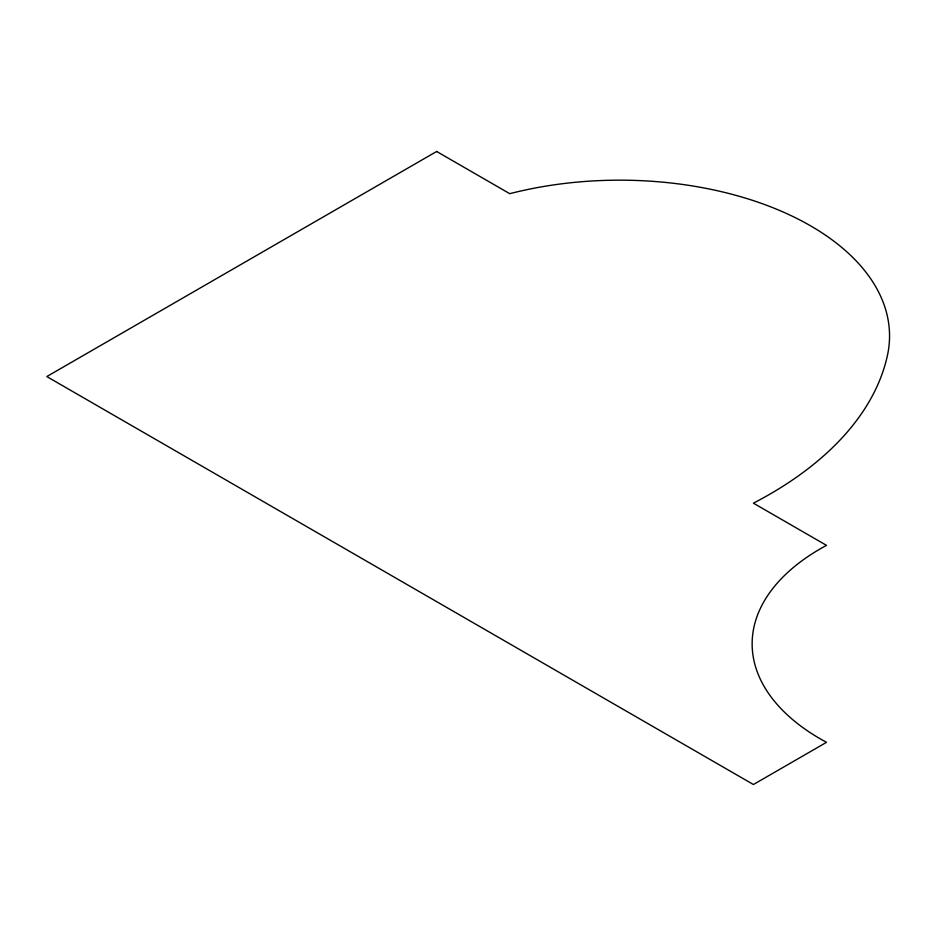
<?xml version="1.0" encoding="UTF-8"?>
<svg xmlns="http://www.w3.org/2000/svg" width="936" height="936" viewBox="0 0 936 936"><rect width="100%" height="100%" fill="white"/><g stroke="black" fill="none" stroke-linecap="round" stroke-linejoin="round"><path stroke-width="1.4" d="M436.656 151.48L46.8 376.565L753.41 784.52L826.511 742.318A232.76 134.386 0 0 1 826.511 545.372L753.41 503.17A413.174 238.551 0 0 0 887.433 355.458A269.849 155.797 0 0 0 780.484 210.846A269.849 155.797 0 0 0 509.757 193.682L436.656 151.48"/></g></svg>
